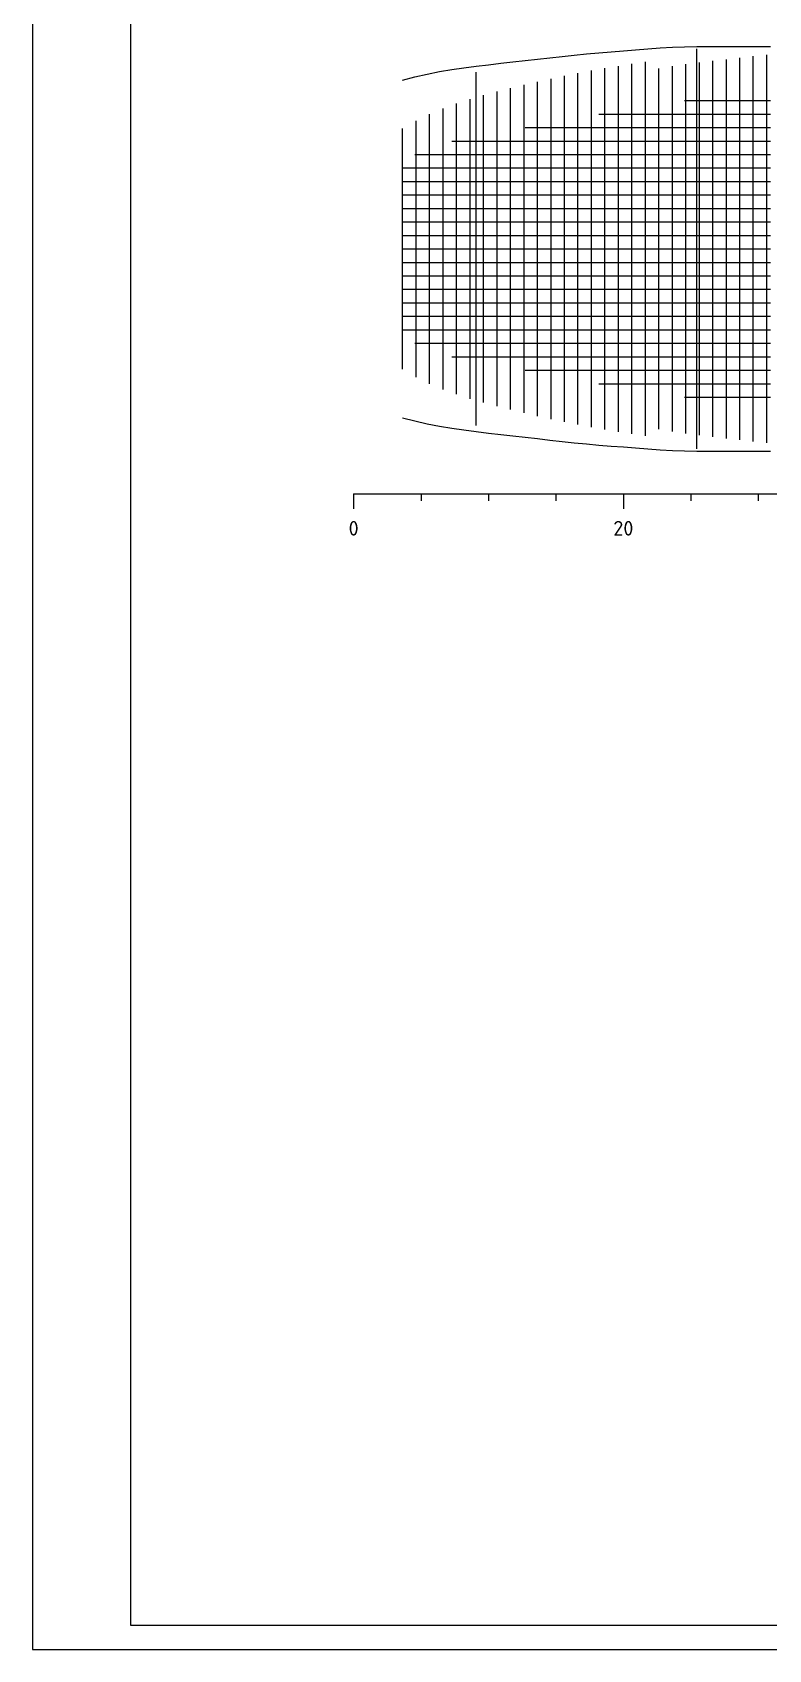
# Model space of a CAD drawing. Header units: millimetres. Extents: x -13100 to 155100, y -57150 to 61650.
# Drawn here: x -13100 to 16925, y -57150 to 8834 of the extents above; entities that cross this region are included whole.
import ezdxf
from ezdxf.enums import TextEntityAlignment as Align

# ---------------------------------------------------------------- set-up
doc = ezdxf.new("R2010")
doc.units = ezdxf.units.MM
for name, color, linetype in [('00_РАМКА', 7, 'Continuous'), ('01_ОБШИВКА', 7, 'Continuous'), ('03_ПЕРЕБОРКИ', 1, 'Continuous'), ('09_РАЗМЕРЫ', 6, 'Continuous'), ('10_НАБОР', 9, 'Continuous'), ('21_СЕТКА', 9, 'Continuous')]:
    doc.layers.add(name, color=color, linetype=linetype)
doc.styles.add('ГОСТ', font='isocpeur.ttf')

msp = doc.modelspace()

# ---------------------------------------------------------------- linework, layer by layer
at = {"layer": '00_РАМКА'}
for points in [[(-13100, -57150), (155100, -57150), (155100, 61650), (-13100, 61650)], [(-9100, -56150), (154100, -56150), (154100, 60650), (-9100, 60650)]]:
    msp.add_lwpolyline(points, close=True, dxfattribs=at)
at = {"layer": '01_ОБШИВКА'}
for points in [[(2000, 6888), (2500, 7018), (3000, 7132), (3500, 7230), (4000, 7313), (4500, 7387), (5000, 7454), (5500, 7515), (6000, 7573), (6500, 7629), (7000, 7685), (7500, 7742), (8000, 7799), (8500, 7855), (9000, 7908), (9500, 7958), (10000, 8004), (10500, 8044), (11000, 8083), (11500, 8123), (12000, 8162), (12500, 8196), (13000, 8224), (13500, 8243), (14000, 8250), (14500, 8250), (15000, 8250), (15500, 8250), (16000, 8250), (16500, 8250), (17000, 8250)], [(2000, -6888), (2500, -7018), (3000, -7132), (3500, -7230), (4000, -7313), (4500, -7387), (5000, -7454), (5500, -7515), (6000, -7573), (6500, -7629), (7000, -7685), (7500, -7742), (8000, -7799), (8500, -7855), (9000, -7908), (9500, -7958), (10000, -8004), (10500, -8044), (11000, -8083), (11500, -8123), (12000, -8162), (12500, -8196), (13000, -8224), (13500, -8243), (14000, -8250), (14500, -8250), (15000, -8250), (15500, -8250), (16000, -8250), (16500, -8250), (17000, -8250)]]:
    msp.add_lwpolyline(points, dxfattribs=at)
at = {"layer": '03_ПЕРЕБОРКИ'}
for p, q in [((14000, -8165), (14000, 8165)), ((5000, -7205), (5000, 7205))]:
    msp.add_line(p, q, dxfattribs=at)
at = {"layer": '09_РАЗМЕРЫ'}
for p, q in [((0, -10000), (0, -10600)), ((0, -10000), (139700, -10000)), ((2750, -10000), (2750, -10280)), ((5500, -10000), (5500, -10280)), ((8250, -10000), (8250, -10280)), ((11000, -10000), (11000, -10600)), ((13750, -10000), (13750, -10280)), ((16500, -10000), (16500, -10280))]:
    msp.add_line(p, q, dxfattribs=at)
at = {"layer": '10_НАБОР'}
for p, q in [((10800, -7460), (10800, 7460)), ((15200, -7730), (15200, 7730)), ((8600, -7059), (8600, 7059)), ((6400, -6560), (6400, 6560)), ((4200, -5934), (4200, 5934)), ((2000, -4912), (2000, 4912))]:
    msp.add_line(p, q, dxfattribs=at)
for points in [[(10000, 5500), (10500, 5500), (11000, 5500), (11500, 5500), (12000, 5500), (12500, 5500), (13000, 5500), (13500, 5500), (14000, 5500), (14500, 5500), (15000, 5500), (15500, 5500), (16000, 5500), (16500, 5500), (17000, 5500)], [(2000, 2750), (2500, 2750), (3000, 2750), (3500, 2750), (4000, 2750), (4500, 2750), (5000, 2750), (5500, 2750), (6000, 2750), (6500, 2750), (7000, 2750), (7500, 2750), (8000, 2750), (8500, 2750), (9000, 2750), (9500, 2750), (10000, 2750), (10500, 2750), (11000, 2750), (11500, 2750), (12000, 2750), (12500, 2750), (13000, 2750), (13500, 2750), (14000, 2750), (14500, 2750), (15000, 2750), (15500, 2750), (16000, 2750), (16500, 2750), (17000, 2750)], [(2000, 0), (2500, 0), (3000, 0), (3500, 0), (4000, 0), (4500, 0), (5000, 0), (5500, 0), (6000, 0), (6500, 0), (7000, 0), (7500, 0), (8000, 0), (8500, 0), (9000, 0), (9500, 0), (10000, 0), (10500, 0), (11000, 0), (11500, 0), (12000, 0), (12500, 0), (13000, 0), (13500, 0), (14000, 0), (14500, 0), (15000, 0), (15500, 0), (16000, 0), (16500, 0), (17000, 0)], [(2000, -2750), (2500, -2750), (3000, -2750), (3500, -2750), (4000, -2750), (4500, -2750), (5000, -2750), (5500, -2750), (6000, -2750), (6500, -2750), (7000, -2750), (7500, -2750), (8000, -2750), (8500, -2750), (9000, -2750), (9500, -2750), (10000, -2750), (10500, -2750), (11000, -2750), (11500, -2750), (12000, -2750), (12500, -2750), (13000, -2750), (13500, -2750), (14000, -2750), (14500, -2750), (15000, -2750), (15500, -2750), (16000, -2750), (16500, -2750), (17000, -2750)], [(10000, -5500), (10500, -5500), (11000, -5500), (11500, -5500), (12000, -5500), (12500, -5500), (13000, -5500), (13500, -5500), (14000, -5500), (14500, -5500), (15000, -5500), (15500, -5500), (16000, -5500), (16500, -5500), (17000, -5500)]]:
    msp.add_lwpolyline(points, dxfattribs=at)
at = {"layer": '21_СЕТКА'}
for p, q in [((9700, -7273), (9700, 7273)), ((10250, -7369), (10250, 7369)), ((11350, -7549), (11350, 7549)), ((11900, -7634), (11900, 7634)), ((12450, -7359), (12450, 7359)), ((13000, -7452), (13000, 7452)), ((13550, -7532), (13550, 7532)), ((14100, -7600), (14100, 7600)), ((14650, -7665), (14650, 7665)), ((15750, -7796), (15750, 7796)), ((16300, -7858), (16300, 7858)), ((16850, -7918), (16850, 7918)), ((6950, -6693), (6950, 6693)), ((7500, -6821), (7500, 6821)), ((8050, -6943), (8050, 6943)), ((9150, -7169), (9150, 7169)), ((4750, -6113), (4750, 6113)), ((5300, -6274), (5300, 6274)), ((5850, -6422), (5850, 6422)), ((3100, -5500), (3100, 5500)), ((3650, -5732), (3650, 5732)), ((2550, -5229), (2550, 5229))]:
    msp.add_line(p, q, dxfattribs=at)
for points in [[(13500, 6050), (14000, 6050), (14500, 6050), (15000, 6050), (15500, 6050), (16000, 6050), (16500, 6050), (17000, 6050)], [(7000, 4950), (7500, 4950), (8000, 4950), (8500, 4950), (9000, 4950), (9500, 4950), (10000, 4950), (10500, 4950), (11000, 4950), (11500, 4950), (12000, 4950), (12500, 4950), (13000, 4950), (13500, 4950), (14000, 4950), (14500, 4950), (15000, 4950), (15500, 4950), (16000, 4950), (16500, 4950), (17000, 4950)], [(4000, 4400), (4500, 4400), (5000, 4400), (5500, 4400), (6000, 4400), (6500, 4400), (7000, 4400), (7500, 4400), (8000, 4400), (8500, 4400), (9000, 4400), (9500, 4400), (10000, 4400), (10500, 4400), (11000, 4400), (11500, 4400), (12000, 4400), (12500, 4400), (13000, 4400), (13500, 4400), (14000, 4400), (14500, 4400), (15000, 4400), (15500, 4400), (16000, 4400), (16500, 4400), (17000, 4400)], [(2000, 3300), (2500, 3300), (3000, 3300), (3500, 3300), (4000, 3300), (4500, 3300), (5000, 3300), (5500, 3300), (6000, 3300), (6500, 3300), (7000, 3300), (7500, 3300), (8000, 3300), (8500, 3300), (9000, 3300), (9500, 3300), (10000, 3300), (10500, 3300), (11000, 3300), (11500, 3300), (12000, 3300), (12500, 3300), (13000, 3300), (13500, 3300), (14000, 3300), (14500, 3300), (15000, 3300), (15500, 3300), (16000, 3300), (16500, 3300), (17000, 3300)], [(2500, 3850), (3000, 3850), (3500, 3850), (4000, 3850), (4500, 3850), (5000, 3850), (5500, 3850), (6000, 3850), (6500, 3850), (7000, 3850), (7500, 3850), (8000, 3850), (8500, 3850), (9000, 3850), (9500, 3850), (10000, 3850), (10500, 3850), (11000, 3850), (11500, 3850), (12000, 3850), (12500, 3850), (13000, 3850), (13500, 3850), (14000, 3850), (14500, 3850), (15000, 3850), (15500, 3850), (16000, 3850), (16500, 3850), (17000, 3850)], [(2000, 2200), (2500, 2200), (3000, 2200), (3500, 2200), (4000, 2200), (4500, 2200), (5000, 2200), (5500, 2200), (6000, 2200), (6500, 2200), (7000, 2200), (7500, 2200), (8000, 2200), (8500, 2200), (9000, 2200), (9500, 2200), (10000, 2200), (10500, 2200), (11000, 2200), (11500, 2200), (12000, 2200), (12500, 2200), (13000, 2200), (13500, 2200), (14000, 2200), (14500, 2200), (15000, 2200), (15500, 2200), (16000, 2200), (16500, 2200), (17000, 2200)], [(2000, 1650), (2500, 1650), (3000, 1650), (3500, 1650), (4000, 1650), (4500, 1650), (5000, 1650), (5500, 1650), (6000, 1650), (6500, 1650), (7000, 1650), (7500, 1650), (8000, 1650), (8500, 1650), (9000, 1650), (9500, 1650), (10000, 1650), (10500, 1650), (11000, 1650), (11500, 1650), (12000, 1650), (12500, 1650), (13000, 1650), (13500, 1650), (14000, 1650), (14500, 1650), (15000, 1650), (15500, 1650), (16000, 1650), (16500, 1650), (17000, 1650)], [(2000, 1100), (2500, 1100), (3000, 1100), (3500, 1100), (4000, 1100), (4500, 1100), (5000, 1100), (5500, 1100), (6000, 1100), (6500, 1100), (7000, 1100), (7500, 1100), (8000, 1100), (8500, 1100), (9000, 1100), (9500, 1100), (10000, 1100), (10500, 1100), (11000, 1100), (11500, 1100), (12000, 1100), (12500, 1100), (13000, 1100), (13500, 1100), (14000, 1100), (14500, 1100), (15000, 1100), (15500, 1100), (16000, 1100), (16500, 1100), (17000, 1100)], [(2000, 550), (2500, 550), (3000, 550), (3500, 550), (4000, 550), (4500, 550), (5000, 550), (5500, 550), (6000, 550), (6500, 550), (7000, 550), (7500, 550), (8000, 550), (8500, 550), (9000, 550), (9500, 550), (10000, 550), (10500, 550), (11000, 550), (11500, 550), (12000, 550), (12500, 550), (13000, 550), (13500, 550), (14000, 550), (14500, 550), (15000, 550), (15500, 550), (16000, 550), (16500, 550), (17000, 550)], [(2000, -550), (2500, -550), (3000, -550), (3500, -550), (4000, -550), (4500, -550), (5000, -550), (5500, -550), (6000, -550), (6500, -550), (7000, -550), (7500, -550), (8000, -550), (8500, -550), (9000, -550), (9500, -550), (10000, -550), (10500, -550), (11000, -550), (11500, -550), (12000, -550), (12500, -550), (13000, -550), (13500, -550), (14000, -550), (14500, -550), (15000, -550), (15500, -550), (16000, -550), (16500, -550), (17000, -550)], [(2000, -1100), (2500, -1100), (3000, -1100), (3500, -1100), (4000, -1100), (4500, -1100), (5000, -1100), (5500, -1100), (6000, -1100), (6500, -1100), (7000, -1100), (7500, -1100), (8000, -1100), (8500, -1100), (9000, -1100), (9500, -1100), (10000, -1100), (10500, -1100), (11000, -1100), (11500, -1100), (12000, -1100), (12500, -1100), (13000, -1100), (13500, -1100), (14000, -1100), (14500, -1100), (15000, -1100), (15500, -1100), (16000, -1100), (16500, -1100), (17000, -1100)], [(2000, -1650), (2500, -1650), (3000, -1650), (3500, -1650), (4000, -1650), (4500, -1650), (5000, -1650), (5500, -1650), (6000, -1650), (6500, -1650), (7000, -1650), (7500, -1650), (8000, -1650), (8500, -1650), (9000, -1650), (9500, -1650), (10000, -1650), (10500, -1650), (11000, -1650), (11500, -1650), (12000, -1650), (12500, -1650), (13000, -1650), (13500, -1650), (14000, -1650), (14500, -1650), (15000, -1650), (15500, -1650), (16000, -1650), (16500, -1650), (17000, -1650)], [(2000, -2200), (2500, -2200), (3000, -2200), (3500, -2200), (4000, -2200), (4500, -2200), (5000, -2200), (5500, -2200), (6000, -2200), (6500, -2200), (7000, -2200), (7500, -2200), (8000, -2200), (8500, -2200), (9000, -2200), (9500, -2200), (10000, -2200), (10500, -2200), (11000, -2200), (11500, -2200), (12000, -2200), (12500, -2200), (13000, -2200), (13500, -2200), (14000, -2200), (14500, -2200), (15000, -2200), (15500, -2200), (16000, -2200), (16500, -2200), (17000, -2200)], [(2000, -3300), (2500, -3300), (3000, -3300), (3500, -3300), (4000, -3300), (4500, -3300), (5000, -3300), (5500, -3300), (6000, -3300), (6500, -3300), (7000, -3300), (7500, -3300), (8000, -3300), (8500, -3300), (9000, -3300), (9500, -3300), (10000, -3300), (10500, -3300), (11000, -3300), (11500, -3300), (12000, -3300), (12500, -3300), (13000, -3300), (13500, -3300), (14000, -3300), (14500, -3300), (15000, -3300), (15500, -3300), (16000, -3300), (16500, -3300), (17000, -3300)], [(2500, -3850), (3000, -3850), (3500, -3850), (4000, -3850), (4500, -3850), (5000, -3850), (5500, -3850), (6000, -3850), (6500, -3850), (7000, -3850), (7500, -3850), (8000, -3850), (8500, -3850), (9000, -3850), (9500, -3850), (10000, -3850), (10500, -3850), (11000, -3850), (11500, -3850), (12000, -3850), (12500, -3850), (13000, -3850), (13500, -3850), (14000, -3850), (14500, -3850), (15000, -3850), (15500, -3850), (16000, -3850), (16500, -3850), (17000, -3850)], [(4000, -4400), (4500, -4400), (5000, -4400), (5500, -4400), (6000, -4400), (6500, -4400), (7000, -4400), (7500, -4400), (8000, -4400), (8500, -4400), (9000, -4400), (9500, -4400), (10000, -4400), (10500, -4400), (11000, -4400), (11500, -4400), (12000, -4400), (12500, -4400), (13000, -4400), (13500, -4400), (14000, -4400), (14500, -4400), (15000, -4400), (15500, -4400), (16000, -4400), (16500, -4400), (17000, -4400)], [(7000, -4950), (7500, -4950), (8000, -4950), (8500, -4950), (9000, -4950), (9500, -4950), (10000, -4950), (10500, -4950), (11000, -4950), (11500, -4950), (12000, -4950), (12500, -4950), (13000, -4950), (13500, -4950), (14000, -4950), (14500, -4950), (15000, -4950), (15500, -4950), (16000, -4950), (16500, -4950), (17000, -4950)], [(13500, -6050), (14000, -6050), (14500, -6050), (15000, -6050), (15500, -6050), (16000, -6050), (16500, -6050), (17000, -6050)]]:
    msp.add_lwpolyline(points, dxfattribs=at)

# ---------------------------------------------------------------- texts
at = {"layer": '09_РАЗМЕРЫ', "style": 'ГОСТ'}
for s, p in [('0', (0, -11400)), ('20', (11000, -11400))]:
    msp.add_text(s, height=600, dxfattribs=at).set_placement(p, align=Align.MIDDLE_CENTER)

doc.saveas('drawing.dxf')
